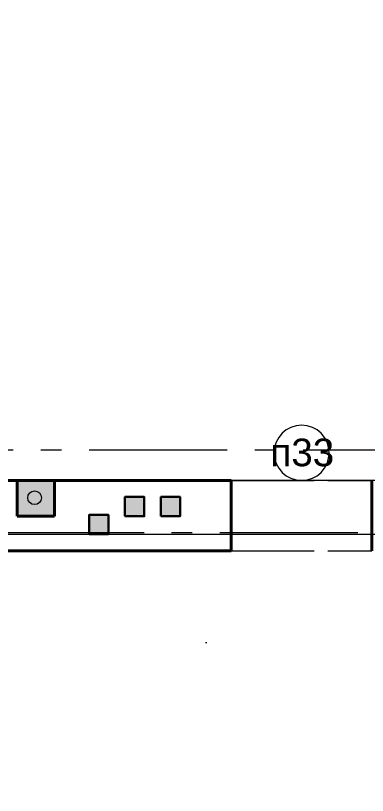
# Model space of a CAD drawing. Extents: x 436819 to 525027, y 24442 to 70197.
# Drawn here: x 504596 to 507146, y 55921 to 61570 of the extents above; entities that cross this region are included whole.
import ezdxf

# ---------------------------------------------------------------- set-up
doc = ezdxf.new("R2010")
doc.units = 0
doc.header["$MEASUREMENT"] = 0
for name, pattern in [('Крупный пунктир', [9375, 0, -9375]), ('Штриховая', [700.0000000000001, 600.0000000000001, -100]), ('Штрихштриховая', [1550, 1000, -200, 150, -200])]:
    doc.linetypes.add(name, pattern=pattern)
for name, color, linetype in [('Двери ArchiCAD', 7, 'Continuous'), ('Колонны', 7, 'Continuous'), ('Линии разрезов', 7, 'Continuous'), ('Окна ArchiCAD', 7, 'Continuous'), ('Перекрытия', 7, 'Continuous'), ('Розміри ОСЕЙ', 7, 'Continuous'), ('Стены наружные', 7, 'Continuous')]:
    doc.layers.add(name, color=color, linetype=linetype)
for name, color, linetype, lineweight, true_color in [('Двери ArchiCAD_Ном_пера__229', 7, 'Continuous', 0, 0xe8e8e8), ('Маркеры двери_Ном_пера__3', 7, 'Continuous', 18, 0xdd5800), ('Перекрытия_Ном_пера__191', 7, 'Continuous', 0, 0xe8e8e8), ('Перекрытия_Ном_пера__4', 7, 'Continuous', 20, 0x016515), ('Розміри ОСЕЙ_Ном_пера__98', 7, 'Continuous', 13, 0x001f3e)]:
    doc.layers.add(name, color=color, linetype=linetype, lineweight=lineweight, true_color=true_color)
for name, color, linetype, lineweight in [('Двери ArchiCAD_Ном_пера__61', 7, 'Continuous', 40), ('Колонны_Ном_пера__19', 255, 'Continuous', 0), ('Колонны_Ном_пера__21', 7, 'Continuous', 20), ('Колонны_Ном_пера__41', 7, 'Continuous', 30), ('Линии разрезов_Ном_пера__1', 7, 'Continuous', 13), ('Маркеры двери_Ном_пера__7', 7, 'Continuous', 5), ('Окна ArchiCAD_Ном_пера__12', 15, 'Continuous', 18), ('Перекрытия_Ном_пера__19', 255, 'Continuous', 0), ('Стены наружные_Ном_пера__19', 255, 'Continuous', 0), ('Стены наружные_Ном_пера__61', 7, 'Continuous', 40)]:
    doc.layers.add(name, color=color, linetype=linetype, lineweight=lineweight)
doc.styles.add('СГЕНЕРИР_СТИЛЬ_2', font='')
doc.styles.add('СГЕНЕРИР_СТИЛЬ_3', font='')
doc.styles.add('СГЕНЕРИР_СТИЛЬ_4', font='')
doc.styles.get('СГЕНЕРИР_СТИЛЬ_2').set_extended_font_data('Arial Кириллический')
doc.styles.get('СГЕНЕРИР_СТИЛЬ_3').set_extended_font_data('Arial Unicode MS Кириллический')
doc.styles.get('СГЕНЕРИР_СТИЛЬ_4').set_extended_font_data('Century Gothic', bold=True)
doc.dimstyles.new('СГЕНЕРИР_СТИЛЬ__4', dxfattribs={"dimtxt": 200, "dimasz": 190, "dimexe": 0.18, "dimexo": 0, "dimgap": 0.09, "dimtad": 3, "dimtih": 1, "dimtoh": 1, "dimdec": 0, "dimzin": 0, "dimdsep": 46, "dimtxsty": 'СГЕНЕРИР_СТИЛЬ_3', "dimblk": 'ARROWHEAD_6', "dimblk1": 'ARROWHEAD_6', "dimblk2": 'ARROWHEAD_6', "dimcen": 0.09, "dimclrd": 256, "dimclre": 256, "dimclrt": 256, "dimadec": 0, "dimazin": 0, "dimtfac": 1, "dimtdec": 4, "dimtmove": 0, "dimatfit": 3, "dimfxl": 0, "dimtolj": 1, "dimtzin": 0, "dimarcsym": 0})

# ---------------------------------------------------------------- blocks, each defined once
blk = doc.blocks.new('Перекрытие_323', base_point=(504258.906799095, 53552.92973184626))
at = {"layer": 'Перекрытия_Ном_пера__19', "linetype": 'Continuous', "flags": 128}
blk.add_lwpolyline([(504258.906799095, 53552.92973184626), (504258.906799095, 57812.72731363621), (507698.9067990944, 57812.72731363621), (507698.9067990944, 51232.72750289575), (504258.906799095, 51232.72750289575), (504258.906799095, 53552.92973184626)], close=True, dxfattribs=at)
blk = doc.blocks.new('Перекрытие_320', base_point=(503928.9067990951, 58202.72759610967))
at = {"layer": 'Перекрытия_Ном_пера__191', "linetype": 'Continuous', "flags": 128}
blk.add_lwpolyline([(503928.9067990951, 58202.72759610967), (501238.9067942293, 58202.72759610967), (501238.9067942291, 65002.72729740621), (507818.9067990943, 65002.72729740621), (507818.9067990943, 58202.72759610967)], close=True, dxfattribs=at)
blk = doc.blocks.new('Ниша 12', base_point=(133390.8540274622, 87179.35070038338))
at = {"layer": 'Окна ArchiCAD_Ном_пера__12', "linetype": 'Continuous'}
blk.add_line((133255.8540274622, 87439.35070038338), (133525.8540274622, 87439.35070038338), dxfattribs=at)
blk = doc.blocks.new('Проем дверной полуарочн 10', base_point=(133390.8540274622, 87179.35070038338))
at = {"layer": 'Двери ArchiCAD_Ном_пера__229', "linetype": 'Штриховая'}
for p, q in [((132880.8540274622, 87309.35070038338), (133900.8540274622, 87309.35070038338)), ((132880.8540274622, 86799.35070038338), (133900.8540274622, 86799.35070038338))]:
    blk.add_line(p, q, dxfattribs=at)
at = {"layer": 'Двери ArchiCAD_Ном_пера__61', "linetype": 'Continuous'}
for p, q in [((132880.8540274622, 87309.35070038338), (132880.8540274622, 86799.35070038338)), ((133900.8540274622, 87309.35070038338), (133900.8540274622, 86799.35070038338))]:
    blk.add_line(p, q, dxfattribs=at)
blk = doc.blocks.new('Маркер двери 12_4', base_point=(133390.8540274622, 87179.35070038338))
at = {"layer": 'Маркеры двери_Ном_пера__3', "linetype": 'Continuous'}
for start, end in [(0, 180), (180, 0)]:
    blk.add_arc((133390.8540274622, 87379.35070038338), 200, start, end, dxfattribs=at)
at = {"layer": 'Маркеры двери_Ном_пера__7', "linetype": 'Continuous', "insert": (133165.0248218474, 87279.35098609765), "char_height": 200, "attachment_point": 7, "style": 'СГЕНЕРИР_СТИЛЬ_2'}
blk.add_mtext('{п33}', dxfattribs=at)
blk = doc.blocks.new('Дверной проем_9', base_point=(133390.8540274622, 87179.35070038338))
at = {"layer": 'Двери ArchiCAD_Ном_пера__61', "linetype": 'Continuous'}
for p, q in [((133320.8540274622, 87689.35070038338), (133460.8540274622, 87689.35070038338)), ((133320.8540274622, 87179.35070038338), (133460.8540274622, 87179.35070038338))]:
    blk.add_line(p, q, dxfattribs=at)
blk = doc.blocks.new('Дверной проем_10', base_point=(133390.8540274622, 87179.35070038338))
at = {"layer": 'Двери ArchiCAD_Ном_пера__61', "linetype": 'Штриховая'}
for p, q in [((133255.8540274623, 87689.35070038338), (133525.8540274621, 87689.35070038338)), ((133255.8540274623, 87179.35070038338), (133525.8540274621, 87179.35070038338))]:
    blk.add_line(p, q, dxfattribs=at)
blk = doc.blocks.new('Стена_578', base_point=(498438.9067990951, 57692.72719654274))
at = {"layer": 'Стены наружные_Ном_пера__19', "linetype": 'Continuous'}
blk.add_hatch(color=256, dxfattribs=at).paths.add_polyline_path([(504878.9067990952, 58202.72719654274), (504608.9067990952, 58202.72719654274), (504608.9067990952, 57942.72719654274), (504878.9067990952, 57942.72719654274)], flags=0)
at = {"layer": 'Стены наружные_Ном_пера__61', "linetype": 'Continuous'}
for p, q in [((504608.9067990952, 58202.72719654274), (501878.9067990951, 58202.72719654274)), ((504608.9067990952, 58202.72719654274), (504608.9067990952, 57942.72719654274)), ((504878.9067990952, 58202.72719654274), (504878.9067990952, 57942.72719654274)), ((506158.9068030292, 58202.72719654274), (504878.9067990952, 58202.72719654274)), ((504878.9067990952, 57942.72719654274), (504608.9067990952, 57942.72719654274)), ((504258.906799095, 57692.72719654274), (506158.9068030292, 57692.72719654274))]:
    blk.add_line(p, q, dxfattribs=at)
at = {"layer": 'Двери ArchiCAD', "linetype": 'Continuous'}
blk.add_blockref('Проем дверной полуарочн 10', (506668.9068030292, 58072.72719654274), dxfattribs=at)
at = {"layer": 'Двери ArchiCAD_Ном_пера__61', "linetype": 'Штриховая', "rotation": 180}
for name, p in [('Дверной проем_10', (504743.9067990951, 58202.72719654274)), ('Дверной проем_9', (505198.9067990951, 58202.72719654274)), ('Дверной проем_9', (505458.9067990951, 58202.72719654274))]:
    blk.add_blockref(name, p, dxfattribs=at)
at = {"layer": 'Двери ArchiCAD_Ном_пера__61', "linetype": 'Continuous', "rotation": 180}
blk.add_blockref('Дверной проем_9', (505718.9067990951, 58202.72719654274), dxfattribs=at)
at = {"layer": 'Маркеры двери_Ном_пера__3', "linetype": 'Continuous'}
blk.add_blockref('Маркер двери 12_4', (506668.9068030292, 58202.72719654274), dxfattribs=at)
at = {"layer": 'Окна ArchiCAD', "linetype": 'Continuous', "xscale": -1}
blk.add_blockref('Ниша 12', (504743.9067990952, 57942.72719654274), dxfattribs=at)
blk = doc.blocks.new('Плоскость сечения_1', base_point=(524727.1183903756, 52510.60622892081))
at = {"layer": 'Линии разрезов_Ном_пера__1', "linetype": 'Крупный пунктир'}
blk.add_line((524727.1183903756, 57029.05868784888), (437286.7596520557, 57029.0586878489), dxfattribs=at)
blk = doc.blocks.new('Колонна_916', base_point=(504733.9288295202, 58077.57307385569))
at = {"layer": 'Колонны_Ном_пера__19', "linetype": 'Continuous'}
blk.add_hatch(color=256, dxfattribs=at).paths.add_polyline_path([(504733.9288295202, 58027.57307385569, 0.414213562373095), (504783.9288295202, 58077.57307385569, 0.414213562373095), (504733.9288295202, 58127.57307385569, 0.414213562373095), (504683.9288295202, 58077.57307385569, 0.414213562373095)], flags=0)
at = {"layer": 'Колонны_Ном_пера__21', "linetype": 'Continuous'}
blk.add_circle((504733.9288295202, 58077.57307385569), 50, dxfattribs=at)
blk = doc.blocks.new('Колонна_1028', base_point=(505198.9067990951, 57882.72730018357))
at = {"layer": 'Колонны_Ном_пера__19', "linetype": 'Continuous'}
blk.add_hatch(color=256, dxfattribs=at).paths.add_polyline_path([(505128.9067990951, 57812.72730018357), (505268.9067990951, 57812.72730018357), (505268.9067990951, 57952.72730018357), (505128.9067990951, 57952.72730018357)], flags=0)
at = {"layer": 'Колонны_Ном_пера__41', "linetype": 'Continuous', "flags": 128}
blk.add_lwpolyline([(505128.9067990951, 57812.72730018357), (505268.9067990951, 57812.72730018357), (505268.9067990951, 57952.72730018357), (505128.9067990951, 57952.72730018357)], close=True, dxfattribs=at)
blk = doc.blocks.new('Колонна_1027', base_point=(505458.9067990951, 58012.72730018351))
at = {"layer": 'Колонны_Ном_пера__19', "linetype": 'Continuous'}
blk.add_hatch(color=256, dxfattribs=at).paths.add_polyline_path([(505388.9067990951, 57942.72730018351), (505528.9067990951, 57942.72730018351), (505528.9067990951, 58082.72730018351), (505388.9067990951, 58082.72730018351)], flags=0)
at = {"layer": 'Колонны_Ном_пера__41', "linetype": 'Continuous', "flags": 128}
blk.add_lwpolyline([(505388.9067990951, 57942.72730018351), (505528.9067990951, 57942.72730018351), (505528.9067990951, 58082.72730018351), (505388.9067990951, 58082.72730018351)], close=True, dxfattribs=at)
blk = doc.blocks.new('Колонна_1026', base_point=(505718.9067990951, 58012.72730018351))
at = {"layer": 'Колонны_Ном_пера__19', "linetype": 'Continuous'}
blk.add_hatch(color=256, dxfattribs=at).paths.add_polyline_path([(505648.9067990951, 57942.72730018351), (505788.906799095, 57942.72730018351), (505788.906799095, 58082.72730018351), (505648.9067990951, 58082.72730018351)], flags=0)
at = {"layer": 'Колонны_Ном_пера__41', "linetype": 'Continuous', "flags": 128}
blk.add_lwpolyline([(505648.9067990951, 57942.72730018351), (505788.906799095, 57942.72730018351), (505788.906799095, 58082.72730018351), (505648.9067990951, 58082.72730018351)], close=True, dxfattribs=at)
blk = doc.blocks.new('Линия_1374', base_point=(519877.0033648636, 57822.7268756159))
at = {"layer": 'Перекрытия_Ном_пера__4', "linetype": 'Штрихштриховая'}
blk.add_line((519477.0033648637, 57822.7268756159), (439871.5226858648, 57822.72687561607), dxfattribs=at)
blk = doc.blocks.new('Линия_1025', base_point=(520479.8140782093, 58422.72680100679))
at = {"layer": 'Перекрытия_Ном_пера__4', "linetype": 'Штрихштриховая'}
blk.add_line((520079.8140782093, 58422.72680100679), (439316.7608430999, 58422.72680100696), dxfattribs=at)
blk = doc.blocks.new('*D752', base_point=(133390.8540274622, 87179.35070038338))
at = {"layer": 'Розміри ОСЕЙ_Ном_пера__98', "linetype": 'Continuous'}
for p, q in [((504258.906799095, 40484.9358757355), (504258.906799095, 40859.9358757355)), ((507698.9066720132, 40484.9358757355), (507698.9066720132, 40859.9358757355)), ((504358.906799095, 40772.4358757355), (504158.906799095, 40572.4358757355)), ((507798.9066720132, 40772.4358757355), (507598.9066720132, 40572.4358757355)), ((504258.906799095, 40672.4358757355), (507698.9066720132, 40672.4358757355))]:
    blk.add_line(p, q, dxfattribs=at)
at = {"layer": 'Розміри ОСЕЙ_Ном_пера__98', "char_height": 200, "attachment_point": 1, "style": 'СГЕНЕРИР_СТИЛЬ_4'}
for s, insert in [('{250}', (504358.906799095, 40632.4358757355)), ('{3\xa0440}', (505623.1417266278, 40632.4358757355)), ('{130}', (507124.5526909952, 40632.4358757355))]:
    blk.add_mtext(s, dxfattribs=dict(at, insert=insert))
blk = doc.blocks.new('ARROWHEAD_6')
at = {"linetype": 'Continuous'}
for p, q in [((-0.5, -0.5), (0.5, 0.5)), ((0, 0), (-1, 0))]:
    blk.add_line(p, q, dxfattribs=at)

msp = doc.modelspace()

# ---------------------------------------------------------------- block references
at = {"layer": 'Колонны'}
for name, p in [('Колонна_916', (504733.9288295202, 58077.57307385569)), ('Колонна_1027', (505458.9067990951, 58012.72730018351)), ('Колонна_1026', (505718.9067990951, 58012.72730018351)), ('Колонна_1028', (505198.9067990951, 57882.72730018357))]:
    msp.add_blockref(name, p, dxfattribs=at)
at = {"layer": 'Линии разрезов'}
msp.add_blockref('Плоскость сечения_1', (524727.1183903756, 52510.60622892081), dxfattribs=at)
at = {"layer": 'Перекрытия', "linetype": 'Continuous'}
for name, p in [('Перекрытие_320', (503928.9067990951, 58202.72759610967)), ('Перекрытие_323', (504258.906799095, 53552.92973184626))]:
    msp.add_blockref(name, p, dxfattribs=at)
at = {"layer": 'Перекрытия', "linetype": 'Штрихштриховая'}
for name, p in [('Линия_1025', (520479.8140782093, 58422.72680100679)), ('Линия_1374', (519877.0033648636, 57822.7268756159))]:
    msp.add_blockref(name, p, dxfattribs=at)
at = {"layer": 'Стены наружные'}
msp.add_blockref('Стена_578', (498438.9067990951, 57692.72719654274), dxfattribs=at)

# ---------------------------------------------------------------- dimensions: what is measured, and where the dimension line sits
at = {"layer": 'Розміри ОСЕЙ', "linetype": 'Continuous'}
dim = msp.add_linear_dim(base=(446168.9064633859, 40672.4358757355), p1=(504258.906799095, 56847.82846419451), p2=(507698.9066720132, 50142.72727160156), dimstyle='СГЕНЕРИР_СТИЛЬ__4', dxfattribs=at)
dim.commit()
dim.dimension.update_dxf_attribs({"geometry": '*D752', "text_midpoint": (505965.9997266277, 40532.4358757355)})

doc.saveas('drawing.dxf')
